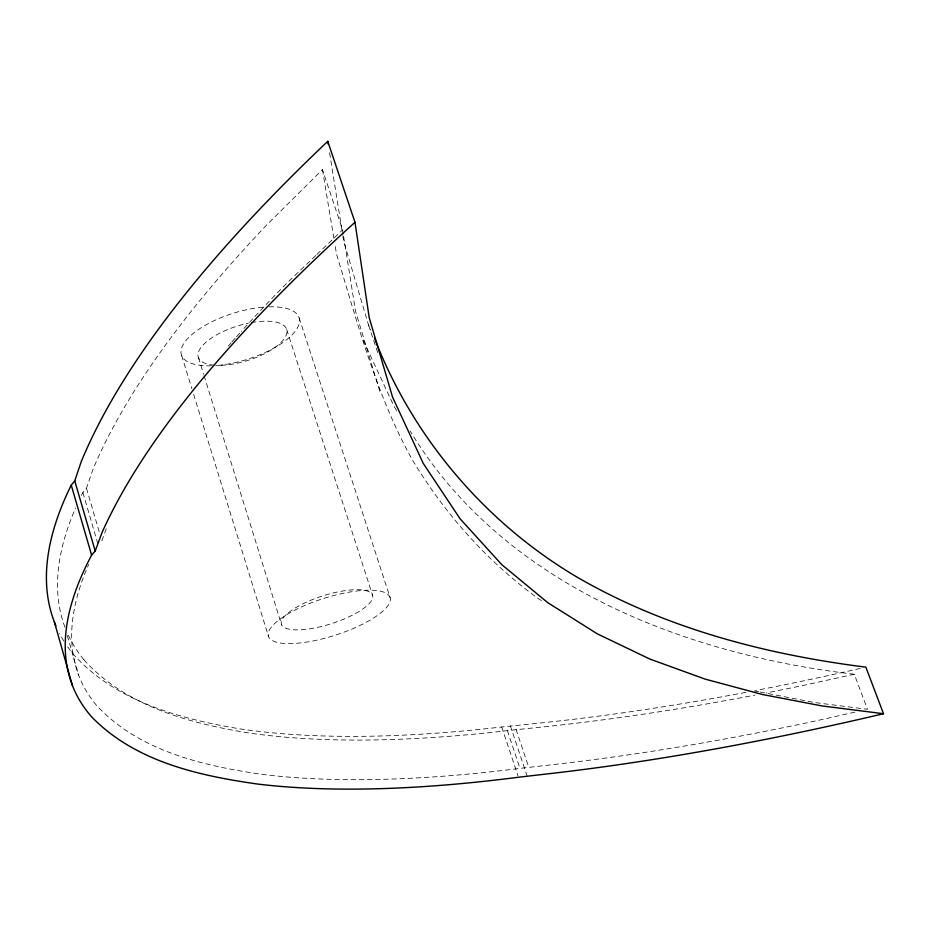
<?xml version="1.0" encoding="UTF-8"?>
<svg xmlns="http://www.w3.org/2000/svg" width="930" height="930" viewBox="0 0 930 930"><rect width="100%" height="100%" fill="white"/><g stroke="black" fill="none" stroke-linecap="round" stroke-linejoin="round"><path stroke-width="0.7" stroke-dasharray="4.65 3.49" d="M81.445 495.353A1127.788 353.83 -22.6 0 1 82.851 492.516L86.455 488.25L93.221 468.72A1716.675 507.199 -25.1 0 1 266.619 225.025L322.454 169.632L342.589 229.873L343.263 234.162M101.835 540.783L107.357 525.915M315.758 255.541L285.836 284.185A1728.521 487.367 -24.8 0 0 241.254 331.429M316.793 254.553L342.589 229.873M855.007 712.113L814.761 721.134A2003.639 634.272 -26.3 0 1 550.269 764.925L519.975 768.378A1135.367 339.834 -22.4 0 1 261.423 774.283C202.484 765.657 139.593 751.091 97.185 706.126A1134.763 339.694 -22.4 0 1 88.699 564.44M815.75 702.673L867.504 709.311L854.275 674.238L801.672 685.77A1987.55 658.498 -26.7 0 1 766.274 692.92M67.692 646.838A1137.75 359.91 -22.7 0 0 73.749 654.767C116.459 701.813 180.42 719.053 240.975 729.039A1137.75 359.91 -22.7 0 0 501.7 726.981L531.658 723.9A2000.43 668.403 -26.8 0 0 745.79 692.385M83.898 659.777C125.91 706.358 189.15 723.203 248.891 732.991A1128.381 353.97 -22.6 0 0 507.362 730.62L537.633 727.481A1987.55 658.498 -26.7 0 0 755.009 695.105M854.275 674.238C683.457 654.348 503.014 584.563 410.211 431.125M754.416 690.944L758.694 691.769M760.124 692.048L812.878 702.208M541.516 600.629L537.854 598.327C486.448 560.778 443.831 512.744 411.351 458.083C376.162 394.122 357.62 323.454 336.521 254.064L334.847 244.044M396.668 410.49L394.274 406.852L361.84 337.23M342.821 235.604L343.74 241.312L368.513 325L370.872 330.197M516.022 729.329L528.647 767.006M510.291 725.702L527.066 775.876M507.373 730.62L519.975 768.378M368.513 325L378.033 353.574M501.7 726.981L517.998 775.887M299.181 317.955L390.147 597.746A63.845 19.263 -17.7 0 1 303.273 642.572A63.845 19.263 -17.7 0 1 294.322 610.417A63.845 19.263 -17.7 0 1 390.147 597.746M286.684 329.418L372.628 595.386A47.837 14.543 -17.7 0 1 307.784 629.099A47.837 14.543 -17.7 0 1 300.634 604.942A47.837 14.543 -17.7 0 1 372.628 595.386M198.439 357.597L203.612 374.197M204.042 375.581L281.534 624.623M181.629 355.493L191.906 388.752M193.626 394.297L268.596 636.771M379.812 391.321L355.551 311.318L343.496 235.592M86.455 488.25L99.812 533.878M82.875 492.516L97.79 543.573M67.332 635.504L78.632 675.11M322.454 169.632L333.893 238.324M329.592 152.753L342.6 234.174M860.192 668.438A2000.43 668.403 -26.8 0 1 755.672 690.49M63.786 640.91A1137.75 359.91 -22.7 0 1 59.59 633.516M228.362 345.96A1728.521 487.367 -24.8 0 1 231.07 342.868M231.977 341.833A1728.521 487.367 -24.8 0 1 235.65 337.683M236.569 336.648A1728.521 487.367 -24.8 0 1 240.312 332.475M83.921 659.765A1127.788 353.83 -22.6 0 1 67.192 632.691M64.995 627.297A1127.788 353.83 -22.6 0 1 75.609 507.943M269.096 306.819A61.717 24.075 -17.5 0 1 293.775 332.998A61.717 24.075 -17.5 0 1 218.12 365.385M211.226 365.804A61.717 24.075 -17.5 0 1 187.035 339.276A61.717 24.075 -17.5 0 1 263.446 307.132M251.356 322.605A46.314 17.972 -17.5 0 1 283.069 340.229A46.314 17.972 -17.5 0 1 215.737 365.281M214.237 365.188A46.314 17.972 -17.5 0 1 201.682 346.565A46.314 17.972 -17.5 0 1 248.461 323.163"/><path stroke-width="1.4" d="M55.951 625.832A1137.75 359.91 -22.7 0 1 71.238 485.123L74.749 480.868L81.247 461.594A1727.231 514.65 -25.2 0 1 327.767 141.325L354.981 222.293L369.21 317.618L392.553 397.098L423.278 463.431L460.048 518.742L501.84 564.708L547.828 602.721L597.351 633.865L649.907 659.079L705.091 679.098L762.588 694.536L822.12 705.94L883.5 713.717L865.853 667.147C765.588 654.522 665.752 628.378 577.716 577.518C485.588 523.137 412.897 437.856 374.418 337.997M883.5 713.717A2022.122 635.853 -26.2 0 1 548.468 773.772L518.452 777.248A1147.178 340.88 -22.4 0 1 257.622 784.048C198.137 775.632 134.652 761.438 91.396 716.588A1147.178 340.88 -22.4 0 1 91.617 555.152L95.209 551.037L102.033 532.541A1743.18 488.018 -24.7 0 1 354.981 222.293M74.749 480.868L95.209 551.037M71.238 485.123L91.617 555.152M54.335 621.879L72.47 685.654M327.767 141.325L328.232 144.173"/></g></svg>
